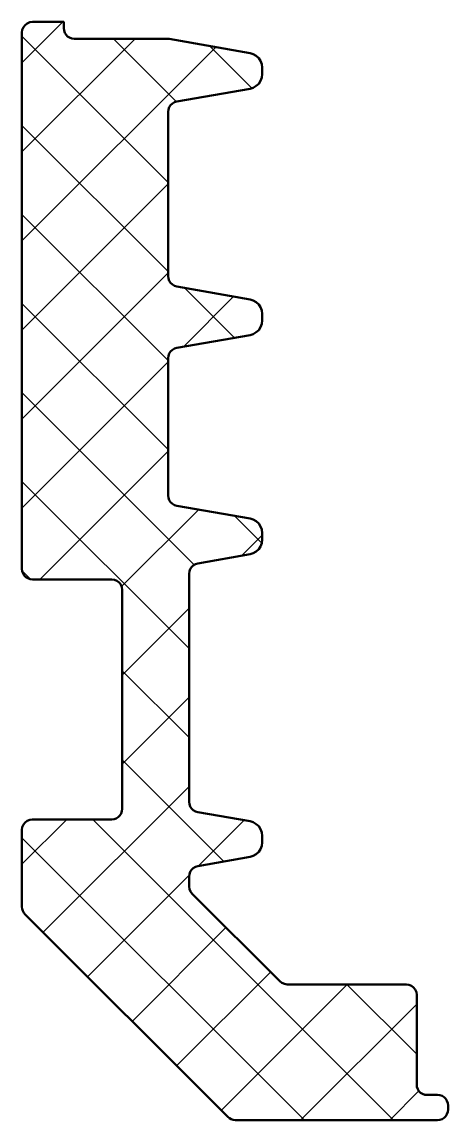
# Model space of a CAD drawing. Extents: x -4.9 to 15.5, y -72.6 to -20.
import ezdxf

# ---------------------------------------------------------------- set-up
doc = ezdxf.new("R2010")
doc.units = 0
for name, color, linetype, lineweight in [('0S-Alu contour', 7, 'Continuous', 50), ('0S-PT contour', 91, 'Continuous', 50), ('0S-PT hatch', 103, 'Continuous', 25)]:
    doc.layers.add(name, color=color, linetype=linetype, lineweight=lineweight)

# ---------------------------------------------------------------- blocks, each defined once
blk = doc.blocks.new('288021__67F93BCA_0087_4599_969D_0B902502EEE4_')
at = {"layer": '0S-PT hatch'}
h = blk.add_hatch(dxfattribs=at)
h.set_pattern_fill('ANSI37', color=256, scale=0.95, angle=90, style=0)
h.paths.add_polyline_path([(6.177, -34.951), (6.022, -34.998), (2.513, -35.617), (2.402, -35.65), (2.302, -35.708), (2.217, -35.788), (2.153, -35.885), (2.114, -35.994), (2.1, -36.109), (2.1, -42.683), (2.114, -42.798), (2.153, -42.907), (2.217, -43.004), (2.302, -43.084), (2.402, -43.142), (2.513, -43.175), (6.022, -43.794), (6.177, -43.841), (6.318, -43.922), (6.436, -44.033), (6.526, -44.169), (6.581, -44.322), (6.6, -44.483), (6.6, -44.809), (6.581, -44.97), (6.526, -45.123), (6.436, -45.259), (6.318, -45.37), (6.177, -45.451), (6.022, -45.498), (3.513, -45.94), (3.402, -45.974), (3.302, -46.032), (3.217, -46.111), (3.153, -46.208), (3.114, -46.317), (3.1, -46.433), (3.1, -57.359), (3.114, -57.475), (3.153, -57.584), (3.217, -57.681), (3.302, -57.76), (3.402, -57.818), (3.513, -57.852), (6.022, -58.294), (6.177, -58.341), (6.318, -58.422), (6.436, -58.533), (6.526, -58.669), (6.581, -58.822), (6.6, -58.983), (6.6, -59.309), (6.581, -59.47), (6.526, -59.623), (6.436, -59.759), (6.318, -59.87), (6.177, -59.951), (6.022, -59.998), (3.513, -60.44), (3.402, -60.474), (3.302, -60.532), (3.217, -60.611), (3.153, -60.708), (3.114, -60.817), (3.1, -60.933), (3.1, -61.41), (3.117, -61.54), (3.167, -61.66), (3.247, -61.764), (7.439, -65.956), (7.542, -66.036), (7.663, -66.086), (7.792, -66.103), (13.5, -66.103), (13.63, -66.12), (13.75, -66.17), (13.854, -66.249), (13.933, -66.353), (13.983, -66.473), (14, -66.603), (14, -70.901), (14.013, -71.012), (14.05, -71.118), (14.109, -71.213), (14.189, -71.292), (14.283, -71.351), (14.389, -71.388), (14.5, -71.401), (15, -71.401), (15.111, -71.413), (15.217, -71.45), (15.312, -71.51), (15.391, -71.589), (15.45, -71.684), (15.487, -71.79), (15.5, -71.901), (15.5, -72.103), (15.487, -72.214), (15.45, -72.32), (15.391, -72.414), (15.312, -72.494), (15.217, -72.553), (15.111, -72.59), (15, -72.603), (5.307, -72.603), (5.21, -72.593), (5.116, -72.565), (5.029, -72.518), (4.954, -72.456), (-4.753, -62.749), (-4.816, -62.673), (-4.862, -62.587), (-4.89, -62.493), (-4.9, -62.395), (-4.9, -58.703), (-4.883, -58.573), (-4.833, -58.453), (-4.753, -58.349), (-4.65, -58.27), (-4.529, -58.22), (-4.4, -58.203), (-0.6, -58.203), (-0.489, -58.19), (-0.383, -58.153), (-0.288, -58.094), (-0.209, -58.014), (-0.15, -57.92), (-0.113, -57.814), (-0.1, -57.703), (-0.1, -47.203), (-0.117, -47.073), (-0.167, -46.953), (-0.246, -46.849), (-0.35, -46.77), (-0.471, -46.72), (-0.6, -46.703), (-4.4, -46.703), (-4.511, -46.69), (-4.617, -46.653), (-4.712, -46.594), (-4.791, -46.514), (-4.85, -46.42), (-4.887, -46.314), (-4.9, -46.203), (-4.9, -20.503), (-4.883, -20.373), (-4.833, -20.253), (-4.753, -20.149), (-4.65, -20.07), (-4.529, -20.02), (-4.4, -20.003), (-2.9, -20.003), (-2.9, -20.303), (-2.887, -20.414), (-2.85, -20.52), (-2.791, -20.614), (-2.712, -20.694), (-2.617, -20.753), (-2.511, -20.79), (-2.4, -20.803), (2.056, -20.803), (2.143, -20.81), (6.022, -21.494), (6.177, -21.541), (6.318, -21.622), (6.436, -21.733), (6.526, -21.869), (6.581, -22.022), (6.6, -22.183), (6.6, -22.509), (6.581, -22.67), (6.526, -22.823), (6.436, -22.959), (6.318, -23.07), (6.177, -23.151), (6.022, -23.198), (2.513, -23.817), (2.402, -23.85), (2.302, -23.908), (2.217, -23.988), (2.153, -24.085), (2.114, -24.194), (2.1, -24.309), (2.1, -32.183), (2.114, -32.298), (2.153, -32.407), (2.217, -32.504), (2.302, -32.584), (2.402, -32.642), (2.513, -32.675), (6.022, -33.294), (6.177, -33.341), (6.318, -33.422), (6.436, -33.533), (6.526, -33.669), (6.581, -33.822), (6.6, -33.983), (6.6, -34.309), (6.581, -34.47), (6.526, -34.623), (6.436, -34.759), (6.318, -34.87)])
at = {"layer": '0S-PT contour', "color": 7}
blk.add_lwpolyline([(6.177, -34.951), (6.022, -34.998), (2.513, -35.617), (2.402, -35.65), (2.302, -35.708), (2.217, -35.788), (2.153, -35.885), (2.114, -35.994), (2.1, -36.109), (2.1, -42.683), (2.114, -42.798), (2.153, -42.907), (2.217, -43.004), (2.302, -43.084), (2.402, -43.142), (2.513, -43.175), (6.022, -43.794), (6.177, -43.841), (6.318, -43.922), (6.436, -44.033), (6.526, -44.169), (6.581, -44.322), (6.6, -44.483), (6.6, -44.809), (6.581, -44.97), (6.526, -45.123), (6.436, -45.259), (6.318, -45.37), (6.177, -45.451), (6.022, -45.498), (3.513, -45.94), (3.402, -45.974), (3.302, -46.032), (3.217, -46.111), (3.153, -46.208), (3.114, -46.317), (3.1, -46.433), (3.1, -57.359), (3.114, -57.475), (3.153, -57.584), (3.217, -57.681), (3.302, -57.76), (3.402, -57.818), (3.513, -57.852), (6.022, -58.294), (6.177, -58.341), (6.318, -58.422), (6.436, -58.533), (6.526, -58.669), (6.581, -58.822), (6.6, -58.983), (6.6, -59.309), (6.581, -59.47), (6.526, -59.623), (6.436, -59.759), (6.318, -59.87), (6.177, -59.951), (6.022, -59.998), (3.513, -60.44), (3.402, -60.474), (3.302, -60.532), (3.217, -60.611), (3.153, -60.708), (3.114, -60.817), (3.1, -60.933), (3.1, -61.41), (3.117, -61.54), (3.167, -61.66), (3.247, -61.764), (7.439, -65.956), (7.542, -66.036), (7.663, -66.086), (7.792, -66.103), (13.5, -66.103), (13.63, -66.12), (13.75, -66.17), (13.854, -66.249), (13.933, -66.353), (13.983, -66.473), (14, -66.603), (14, -70.901), (14.013, -71.012), (14.05, -71.118), (14.109, -71.213), (14.189, -71.292), (14.283, -71.351), (14.389, -71.388), (14.5, -71.401), (15, -71.401), (15.111, -71.413), (15.217, -71.45), (15.312, -71.51), (15.391, -71.589), (15.45, -71.684), (15.487, -71.79), (15.5, -71.901), (15.5, -72.103), (15.487, -72.214), (15.45, -72.32), (15.391, -72.414), (15.312, -72.494), (15.217, -72.553), (15.111, -72.59), (15, -72.603), (5.307, -72.603), (5.21, -72.593), (5.116, -72.565), (5.029, -72.518), (4.954, -72.456), (-4.753, -62.749), (-4.816, -62.673), (-4.862, -62.587), (-4.89, -62.493), (-4.9, -62.395), (-4.9, -58.703), (-4.883, -58.573), (-4.833, -58.453), (-4.753, -58.349), (-4.65, -58.27), (-4.529, -58.22), (-4.4, -58.203), (-0.6, -58.203), (-0.489, -58.19), (-0.383, -58.153), (-0.288, -58.094), (-0.209, -58.014), (-0.15, -57.92), (-0.113, -57.814), (-0.1, -57.703), (-0.1, -47.203), (-0.117, -47.073), (-0.167, -46.953), (-0.246, -46.849), (-0.35, -46.77), (-0.471, -46.72), (-0.6, -46.703), (-4.4, -46.703), (-4.511, -46.69), (-4.617, -46.653), (-4.712, -46.594), (-4.791, -46.514), (-4.85, -46.42), (-4.887, -46.314), (-4.9, -46.203), (-4.9, -20.503), (-4.883, -20.373), (-4.833, -20.253), (-4.753, -20.149), (-4.65, -20.07), (-4.529, -20.02), (-4.4, -20.003), (-2.9, -20.003), (-2.9, -20.303), (-2.887, -20.414), (-2.85, -20.52), (-2.791, -20.614), (-2.712, -20.694), (-2.617, -20.753), (-2.511, -20.79), (-2.4, -20.803), (2.056, -20.803), (2.143, -20.81), (6.022, -21.494), (6.177, -21.541), (6.318, -21.622), (6.436, -21.733), (6.526, -21.869), (6.581, -22.022), (6.6, -22.183), (6.6, -22.509), (6.581, -22.67), (6.526, -22.823), (6.436, -22.959), (6.318, -23.07), (6.177, -23.151), (6.022, -23.198), (2.513, -23.817), (2.402, -23.85), (2.302, -23.908), (2.217, -23.988), (2.153, -24.085), (2.114, -24.194), (2.1, -24.309), (2.1, -32.183), (2.114, -32.298), (2.153, -32.407), (2.217, -32.504), (2.302, -32.584), (2.402, -32.642), (2.513, -32.675), (6.022, -33.294), (6.177, -33.341), (6.318, -33.422), (6.436, -33.533), (6.526, -33.669), (6.581, -33.822), (6.6, -33.983), (6.6, -34.309), (6.581, -34.47), (6.526, -34.623), (6.436, -34.759), (6.318, -34.87), (6.177, -34.951)], close=True, dxfattribs=at)
blk = doc.blocks.new('288021__7223DAEC_07EE_462E_AF4C_6D8B104FA4EA_')
at = {"layer": '0S-PT contour', "color": 7}
blk.add_blockref('288021__67F93BCA_0087_4599_969D_0B902502EEE4_', (0, 0), dxfattribs=at)

msp = doc.modelspace()

# ---------------------------------------------------------------- block references
at = {"layer": '0S-Alu contour', "color": 7}
msp.add_blockref('288021__7223DAEC_07EE_462E_AF4C_6D8B104FA4EA_', (0, 0), dxfattribs=at)

doc.saveas('drawing.dxf')
